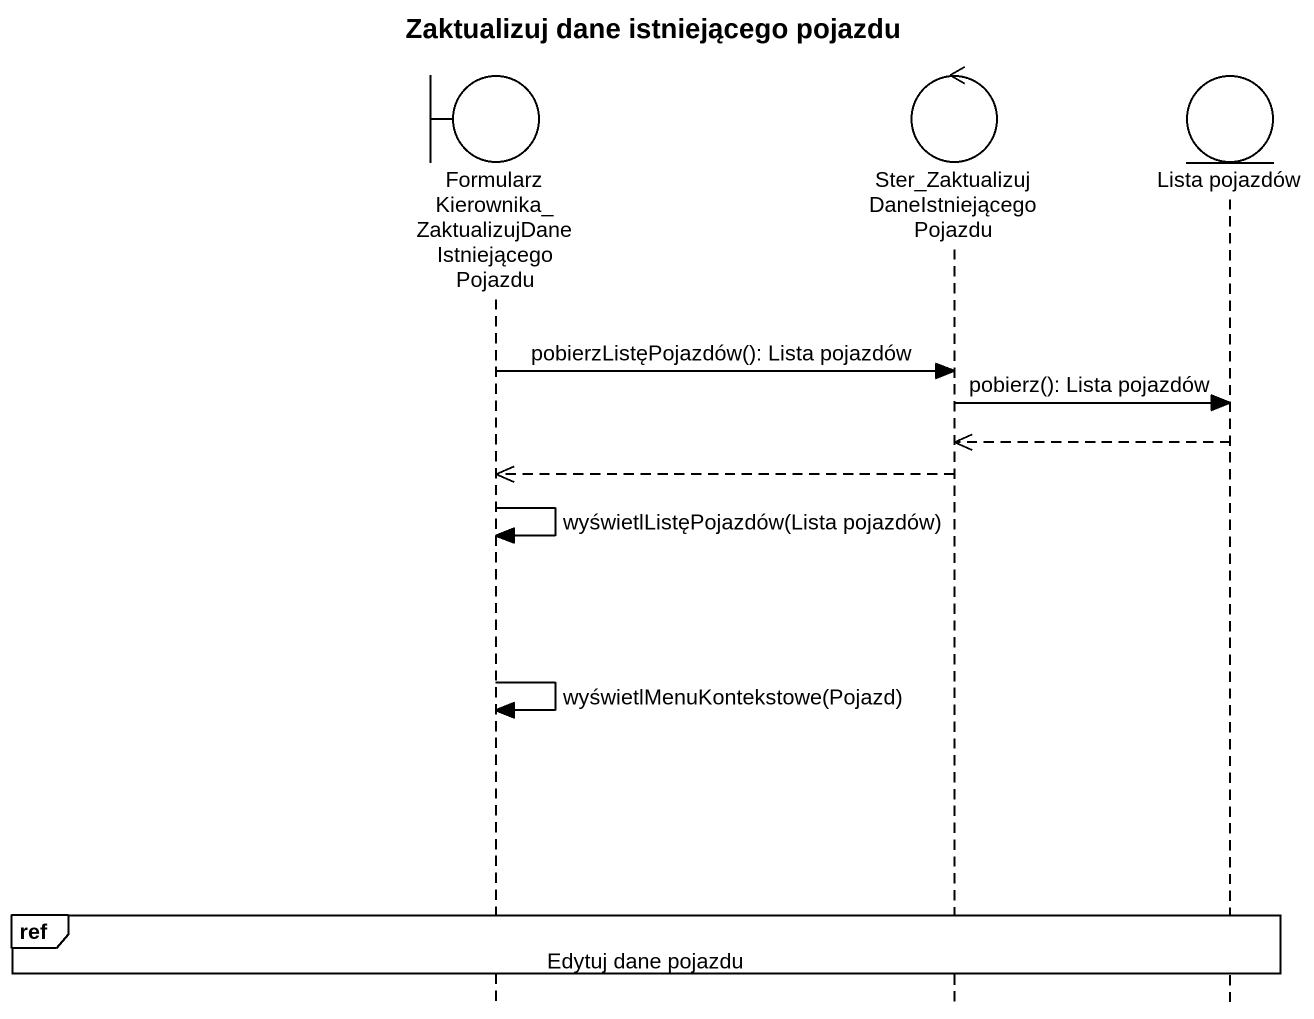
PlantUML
@startuml
title Zaktualizuj dane istniejącego pojazdu
hide footbox
boundary "FormularzKierownika_ZaktualizujDaneIstniejącegoPojazdu" as FormularzKierownika
control "Ster_ZaktualizujDaneIstniejącegoPojazdu" as Ster_ZaktualizujDaneIstnieją
entity "Lista pojazdów" as Lista_pojazdów

FormularzKierownika -> Ster_ZaktualizujDaneIstnieją : pobierzListęPojazdów(): Lista pojazdów
Ster_ZaktualizujDaneIstnieją -> Lista_pojazdów : pobierz(): Lista pojazdów
Lista_pojazdów -->> Ster_ZaktualizujDaneIstnieją
Ster_ZaktualizujDaneIstnieją -->> FormularzKierownika
FormularzKierownika -> FormularzKierownika : wyświetlListęPojazdów(Lista pojazdów)
FormularzKierownika -> FormularzKierownika : wyświetlMenuKontekstowe(Pojazd)
ref over FormularzKierownika, Ster_ZaktualizujDaneIstnieją, Lista_pojazdów : Edytuj dane pojazdu
@enduml
